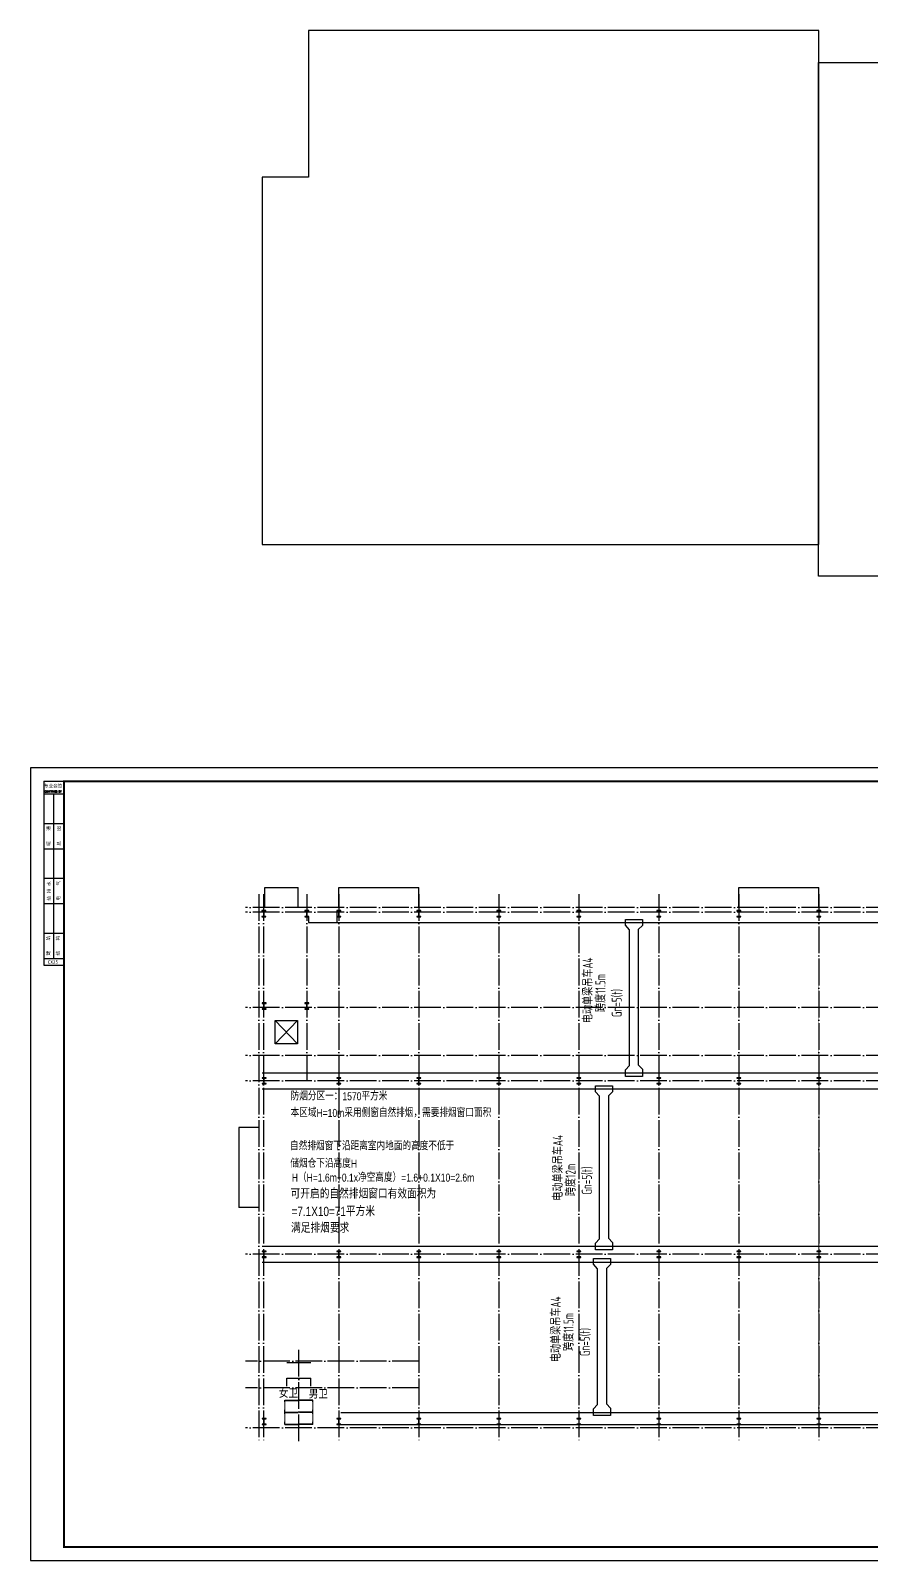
# Model space of a CAD drawing. Extents: x -248860 to 1018944, y -1060852 to 188626.
# Drawn here: x 71406 to 134456, y 19053 to 133725 of the extents above; entities that cross this region are included whole.
import ezdxf
from ezdxf.enums import TextEntityAlignment as Align

# ---------------------------------------------------------------- set-up
doc = ezdxf.new("R2010")
doc.units = 0
doc.header["$LTSCALE"] = 1000
doc.header["$MEASUREMENT"] = 0
doc.linetypes.add('DASH', pattern=[0.35, 0.25, -0.1])
doc.linetypes.add('DOTE', pattern=[2.42, 2, -0.2, 0.02, -0.2])
doc.layers.get('0').update_dxf_attribs({"linetype": 'CONTINUOUS'})
for name, color, linetype in [('DOTE', 253, 'DOTE'), ('PUB_TEXT', 7, 'CONTINUOUS'), ('WALL', 6, 'CONTINUOUS'), ('勒脚', 50, 'CONTINUOUS'), ('可见线', 7, 'CONTINUOUS'), ('图框', 4, 'CONTINUOUS'), ('彩钢板', 253, 'CONTINUOUS'), ('栏板', 42, 'CONTINUOUS'), ('立面图', 40, 'CONTINUOUS'), ('立面白线', 31, 'CONTINUOUS'), ('钢梁', 4, 'CONTINUOUS')]:
    doc.layers.add(name, color=color, linetype=linetype)
doc.layers.add('细线', color=8, linetype='CONTINUOUS', lineweight=9)
doc.styles.add('FJY', font='hztxt_e.shx', dxfattribs={"width": 0.7, "height": 400, "bigfont": 'hztxt.shx'})
doc.styles.add('iIcon2', font='')
doc.styles.add('MIMI-TKWZ', font='romanc.shx', dxfattribs={"width": 0.75, "oblique": 15, "bigfont": 'bigfont.shx'})
doc.styles.add('STYLE1', font='tssdeng.shx', dxfattribs={"height": 8, "bigfont": 'tssdchn.shx'})
doc.styles.add('TSSD_REIN', font='tssdeng.shx', dxfattribs={"width": 0.7, "bigfont": 'tssdchn.shx'})
doc.styles.get('iIcon2').set_extended_font_data('SimSun')

# ---------------------------------------------------------------- blocks, each defined once
blk = doc.blocks.new('jhyfty')
at = {"layer": '图框'}
for p, q in [((651751, 164110), (653251, 164110)), ((651751, 164110), (651751, 150826)), ((651751, 163165), (653251, 163165)), ((651751, 160958), (653251, 160958)), ((651751, 159052), (653251, 159052)), ((651751, 156846), (653251, 156846)), ((651751, 154939), (653251, 154939)), ((651751, 152733), (653251, 152733)), ((651751, 150826), (653251, 150826)), ((651751, 150826), (651751, 150326)), ((651751, 150326), (653251, 150326))]:
    blk.add_line(p, q, dxfattribs=at)
blk.add_lwpolyline([(650751, 105710), (776851, 105710), (776851, 165110), (650751, 165110)], close=True, dxfattribs=at)
at = {"layer": '图框', "const_width": 140}
blk.add_lwpolyline([(653251, 164110), (775851, 164110), (775851, 106710), (653251, 106710)], close=True, dxfattribs=at)
at = {"layer": '图框'}
blk.add_lwpolyline([(652501, 150826), (652501, 163165)], dxfattribs=at)
at = {"layer": '图框', "style": 'iIcon2'}
for s, p in [('专业会签', (651740, 163652)), ('CX25', (652036, 150438))]:
    blk.add_text(s, height=250, dxfattribs=at).set_placement(p)
at = {"layer": '图框', "style": 'MIMI-TKWZ', "width": 0.75}
blk.add_text('CONFIRMED BY', height=145, dxfattribs=at).set_placement((651810, 163266))
at = {"layer": '图框', "style": 'iIcon2'}
for s, p in [('暖    通', (652220, 159274)), ('总    图', (652998, 159274)), ('给 排 水', (652254, 155162)), ('电    气', (652961, 155162)), ('建    筑', (652202, 151049)), ('结    构', (652933, 151049))]:
    blk.add_text(s, height=250, rotation=90, dxfattribs=at).set_placement(p)
blk = doc.blocks.new('钢柱')
blk.add_hatch(color=256).paths.add_polyline_path([(4275, 9436), (4140, 9436), (4140, 9466), (4440, 9466), (4440, 9436), (4305, 9436), (4305, 9036), (4440, 9036), (4440, 9006), (4140, 9006), (4140, 9036), (4275, 9036)])
blk.add_lwpolyline([(4275, 9436), (4140, 9436), (4140, 9466), (4440, 9466), (4440, 9436), (4305, 9436), (4305, 9036), (4440, 9036), (4440, 9006), (4140, 9006), (4140, 9036), (4275, 9036), (4275, 9436), (4140, 9436)])

msp = doc.modelspace()

# ---------------------------------------------------------------- linework, layer by layer
for p, q in [((89740.2, 59523.3), (91424.7, 57769.3)), ((91424.7, 59523.3), (89740.2, 57769.3))]:
    msp.add_line(p, q)
msp.add_lwpolyline([(89740.2, 59523.3), (91424.7, 59523.3), (91424.7, 57769.3), (89740.2, 57769.3)], close=True)
at = {"layer": 'DOTE', "linetype": 'DOTE'}
for p, q in [((88520.7, 68998.5), (88520.7, 27998.5)), ((88880.7, 68998.5), (88880.7, 27998.5)), ((92120.7, 68998.5), (92120.7, 54998.5)), ((94520.7, 68998.5), (94520.7, 27998.5)), ((100520.7, 68998.5), (100520.7, 27998.5)), ((106520.7, 68998.5), (106520.7, 27998.5)), ((112520.7, 68998.5), (112520.7, 27998.5)), ((118520.7, 68998.5), (118520.7, 27998.5)), ((124520.7, 68998.5), (124520.7, 27998.5)), ((130520.7, 68998.5), (130520.7, 27998.5)), ((167520.7, 67998.5), (87520.7, 67998.5)), ((167520.7, 67638.5), (87520.7, 67638.5)), ((167520.7, 60498.5), (87520.7, 60498.5)), ((167520.7, 56898.5), (87520.7, 56898.5)), ((167520.7, 54998.5), (87520.7, 54998.5)), ((167520.7, 41998.5), (87520.7, 41998.5)), ((91520.7, 27998.5), (91520.7, 34838.1)), ((100520.7, 33998.5), (87520.7, 33998.5)), ((100520.7, 31998.5), (87520.7, 31998.5)), ((167520.7, 28998.5), (87520.7, 28998.5))]:
    msp.add_line(p, q, dxfattribs=at)
at = {"layer": '勒脚'}
for p, q in [((88980.7, 67998.5), (88980.7, 69498.5)), ((88980.7, 69498.5), (91480.7, 69498.5)), ((91480.7, 67998.5), (91480.7, 69498.5)), ((94520.7, 67998.5), (94520.7, 69498.5)), ((94520.7, 69498.5), (100520.7, 69498.5)), ((100520.7, 67998.5), (100520.7, 69498.5)), ((124520.7, 67998.5), (124520.7, 69498.5)), ((124520.7, 69498.5), (130520.7, 69498.5)), ((130520.7, 67998.5), (130520.7, 69498.5)), ((88520.7, 51498.5), (87020.7, 51498.5)), ((87020.7, 51498.5), (87020.7, 45498.5)), ((88520.7, 45498.5), (87020.7, 45498.5))]:
    msp.add_line(p, q, dxfattribs=at)
at = {"layer": '可见线'}
for p, q in [((92240.7, 67298.5), (92240.7, 66858.5)), ((92240.7, 66858.5), (162800.7, 66858.5)), ((88760.7, 55598.5), (166280.7, 55598.5)), ((88760.7, 54398.5), (166280.7, 54398.5)), ((88760.7, 42598.5), (166280.7, 42598.5)), ((88760.7, 41398.5), (166280.7, 41398.5)), ((94670.7, 30138.5), (166280.7, 30138.5))]:
    msp.add_line(p, q, dxfattribs=at)
at = {"layer": '彩钢板'}
for p, q in [((94370.7, 67728.5), (94370.7, 66858.5)), ((94670.7, 29238.5), (166280.7, 29238.5))]:
    msp.add_line(p, q, dxfattribs=at)
at = {"layer": '栏板'}
for p, q in [((90460.7, 30928.5), (90460.7, 31058.5)), ((90480.7, 30928.5), (90480.7, 31038.5)), ((92560.7, 30928.5), (92560.7, 31038.5)), ((92580.7, 30928.5), (92580.7, 31058.5)), ((90460.7, 30138.5), (90460.7, 30328.5)), ((90460.7, 30028.5), (90460.7, 30158.5)), ((90460.7, 30028.5), (90480.7, 30028.5)), ((90480.7, 30158.5), (90480.7, 30328.5)), ((90480.7, 30158.5), (91460.7, 30158.5)), ((90480.7, 30158.5), (91460.7, 30158.5)), ((90480.7, 30138.5), (91460.7, 30138.5)), ((90480.7, 30028.5), (90480.7, 30138.5)), ((90480.7, 30138.5), (91460.7, 30138.5)), ((92560.7, 30158.5), (91580.7, 30158.5)), ((92560.7, 30158.5), (91580.7, 30158.5)), ((92560.7, 30138.5), (91580.7, 30138.5)), ((92560.7, 30138.5), (91580.7, 30138.5)), ((92560.7, 30158.5), (92560.7, 30328.5)), ((92560.7, 30028.5), (92560.7, 30138.5)), ((92580.7, 30028.5), (92560.7, 30028.5)), ((92580.7, 30138.5), (92580.7, 30328.5)), ((92580.7, 30028.5), (92580.7, 30158.5)), ((90460.7, 29238.5), (90460.7, 29428.5)), ((90460.7, 29258.5), (91460.7, 29258.5)), ((90460.7, 29238.5), (91460.7, 29238.5)), ((90480.7, 29258.5), (90480.7, 29428.5)), ((92580.7, 29258.5), (91580.7, 29258.5)), ((92580.7, 29238.5), (91580.7, 29238.5)), ((92560.7, 29258.5), (92560.7, 29428.5)), ((92580.7, 29238.5), (92580.7, 29428.5))]:
    msp.add_line(p, q, dxfattribs=at)
at = {"layer": '立面图'}
for p, q in [((90620.7, 33878.5), (92420.7, 33878.5)), ((90620.7, 32118.5), (90620.7, 32718.5)), ((90620.7, 32718.5), (92420.7, 32718.5)), ((92420.7, 32118.5), (92420.7, 32718.5)), ((90460.7, 31058.5), (91460.7, 31058.5)), ((90460.7, 31038.5), (91460.7, 31038.5)), ((92580.7, 31058.5), (91580.7, 31058.5)), ((92580.7, 31038.5), (91580.7, 31038.5))]:
    msp.add_line(p, q, dxfattribs=at)
for points in [[(92240.7, 133725), (92240.7, 122745), (88760.7, 122745), (88760.7, 95220), (88760.7, 95205), (130520.7, 95205), (130520.7, 133725), (92240.7, 133725)], [(162755.7, 131339.6), (162755.7, 120359.6), (166235.7, 120359.6), (166235.7, 92834.6), (166235.7, 92819.6), (130475.7, 92819.6), (130475.7, 131339.6), (162755.7, 131339.6)]]:
    msp.add_lwpolyline(points, dxfattribs=at)
at = {"layer": '立面图', "linetype": 'DASH', "const_width": 80}
msp.add_lwpolyline([(130520.7, 67298.5), (130520.7, 29238.5)], close=True, dxfattribs=at)
at = {"layer": '立面白线'}
for p, q in [((90460.7, 30928.5), (90480.7, 30928.5)), ((90460.7, 30328.5), (90480.7, 30328.5)), ((92580.7, 30928.5), (92560.7, 30928.5)), ((92580.7, 30328.5), (92560.7, 30328.5)), ((90460.7, 29428.5), (90480.7, 29428.5)), ((92580.7, 29428.5), (92560.7, 29428.5))]:
    msp.add_line(p, q, dxfattribs=at)
at = {"layer": '细线'}
for p, q in [((90460.7, 30928.5), (90460.7, 30328.5)), ((90480.7, 30028.5), (90480.7, 29428.5)), ((92560.7, 30028.5), (92560.7, 29428.5)), ((92580.7, 30928.5), (92580.7, 30328.5))]:
    msp.add_line(p, q, dxfattribs=at)
at = {"layer": '钢梁'}
for points in [[(116013.5, 67099.3), (117284.7, 67099.3), (117284.7, 66645.6), (116976, 66355.2), (116976, 56192.4), (117284.7, 55883.8), (117284.7, 55318), (116013.5, 55318), (116013.5, 55829.4), (116322.2, 56156.1), (116322.2, 66318.9), (116013.5, 66663.7), (116013.5, 67099.3), (117284.7, 67099.3)], [(113769.9, 54621.4), (115041.2, 54621.4), (115041.2, 54167.7), (114732.5, 53877.3), (114732.5, 43199.3), (115041.2, 42890.7), (115041.2, 42324.9), (113769.9, 42324.9), (113769.9, 42836.3), (114078.7, 43163), (114078.7, 53841), (113769.9, 54185.8), (113769.9, 54621.4), (115041.2, 54621.4)], [(113617.9, 41689.3), (114889.2, 41689.3), (114889.2, 41235.5), (114580.5, 40945.1), (114580.5, 30782.3), (114889.2, 30473.8), (114889.2, 29908), (113617.9, 29908), (113617.9, 30419.3), (113926.7, 30746), (113926.7, 40908.8), (113617.9, 41253.7), (113617.9, 41689.3), (114889.2, 41689.3)]]:
    msp.add_lwpolyline(points, dxfattribs=at)

# ---------------------------------------------------------------- block references
at = {"xscale": -1, "rotation": 180}
for p in [(84606, 76764.8), (87831, 76764.8), (90231, 76764.8), (96231, 76764.8), (102231, 76764.8), (108231, 76764.8), (114231, 76764.8), (120231, 76764.8), (126231, 76764.8), (84621, 69844.8), (87831, 69844.8), (84621, 64234.8), (90231, 64234.8), (96231, 64234.8), (102231, 64234.8), (108231, 64234.8), (114231, 64234.8), (120231, 64234.8), (126231, 64234.8), (84621, 51234.8), (90231, 51234.8), (96231, 51234.8), (102231, 51234.8), (108231, 51234.8), (114231, 51234.8), (120231, 51234.8), (126231, 51234.8), (84621, 38704.8), (90231, 38704.8), (96231, 38704.8), (102231, 38704.8), (108231, 38704.8), (114231, 38704.8), (120231, 38704.8), (126231, 38704.8)]:
    msp.add_blockref('钢柱', p, dxfattribs=at)
at = {"layer": 'WALL'}
msp.add_blockref('jhyfty', (-579345, -86656.8), dxfattribs=at)

# ---------------------------------------------------------------- texts
at = {"layer": 'PUB_TEXT', "style": 'TSSD_REIN', "width": 0.7}
for s, p in [('电动单梁吊车A4  ', (113556.6, 59322.7)), ('跨度11.5m', (114512.6, 60162.4)), ('Gn=5(t)', (115736.9, 59771.4)), ('电动单梁吊车A4  ', (111313.1, 46015.7)), ('跨度12m', (112269, 46358.8)), ('Gn=5(t)', (113493.3, 46464.4)), ('电动单梁吊车A4  ', (111161.1, 33912.7)), ('跨度11.5m', (112117.1, 34752.4)), ('Gn=5(t)', (113341.4, 34361.3))]:
    msp.add_text(s, height=750, rotation=90, dxfattribs=at).set_placement(p)
at = {"layer": 'PUB_TEXT', "style": 'FJY', "width": 0.8}
for s, height, p in [('防烟分区一：1570平方米', 600, (90900.8, 53543.3)), ('本区域H=10m采用侧窗自然排烟，需要排烟窗口面积', 600, (90900.8, 52296.4)), ('自然排烟窗下沿距离室内地面的高度不低于', 600, (90864.9, 49811.1)), ('储烟仓下沿高度H', 600, (90887.4, 48495.6)), ('H（H=1.6m+0.1x净空高度）=1.6+0.1X10=2.6m', 600, (90994, 47445.5)), ('可开启的自然排烟窗口有效面积为', 700, (90901, 46181.1)), ('=7.1X10=71平方米', 700, (90971, 44860.6)), ('满足排烟要求', 700, (90934.7, 43616.2))]:
    msp.add_text(s, height=height, dxfattribs=at).set_placement(p)
at = {"layer": 'PUB_TEXT', "style": 'STYLE1'}
for s, p in [('女卫', (90019.9, 31540.3)), ('男卫', (92264.6, 31491.3))]:
    msp.add_text(s, height=600, dxfattribs=at).set_placement(p, align=Align.MIDDLE_LEFT)

doc.saveas('drawing.dxf')
